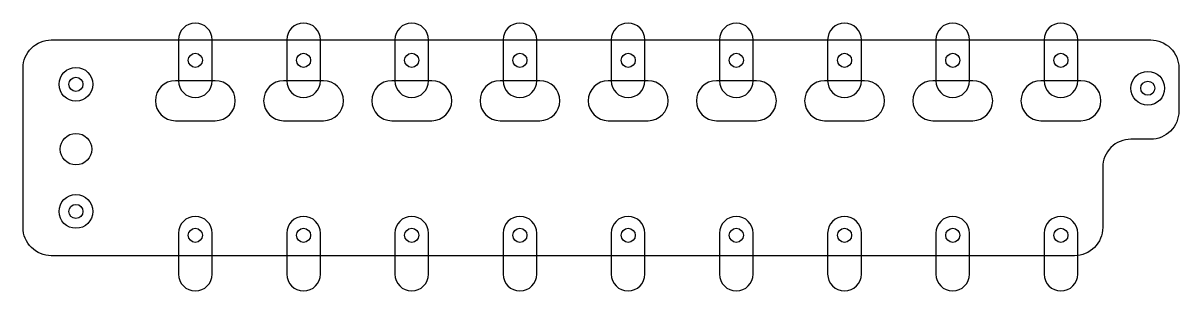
# Model space of a CAD drawing. Extents: x 0 to 10.3, y -0.3 to 2.1.
import ezdxf

# ---------------------------------------------------------------- set-up
doc = ezdxf.new("R2010")
doc.units = 0
doc.layers.add('DEFAULT', color=7, linetype='CONTINUOUS')

msp = doc.modelspace()

# ---------------------------------------------------------------- linework, layer by layer
at = {"layer": 'DEFAULT'}
for points in [[(1.379, 1.554, 1), (1.679, 1.554), (1.679, 1.916, 1), (1.379, 1.916)], [(2.34, 1.554, 1), (2.64, 1.554), (2.64, 1.916, 1), (2.34, 1.916)], [(3.3, 1.554, 1), (3.6, 1.554), (3.6, 1.916, 1), (3.3, 1.916)], [(4.261, 1.554, 1), (4.561, 1.554), (4.561, 1.916, 1), (4.261, 1.916)], [(5.221, 1.554, 1), (5.521, 1.554), (5.521, 1.916, 1), (5.221, 1.916)], [(6.182, 1.554, 1), (6.482, 1.554), (6.482, 1.916, 1), (6.182, 1.916)], [(7.143, 1.554, 1), (7.443, 1.554), (7.443, 1.916, 1), (7.143, 1.916)], [(8.103, 1.554, 1), (8.403, 1.554), (8.403, 1.916, 1), (8.103, 1.916)], [(9.064, 1.554, 1), (9.364, 1.554), (9.364, 1.916, 1), (9.064, 1.916)], [(9.585, 0.784), (9.585, 0.25, -0.414214), (9.335, 0), (0.25, 0, -0.414214), (0, 0.25), (0, 1.666, -0.414214), (0.25, 1.916), (10.011, 1.916, -0.414214), (10.261, 1.666), (10.261, 1.284, -0.414214), (10.011, 1.034), (9.835, 1.034, 0.414214)], [(1.706, 1.199, 1), (1.706, 1.554), (1.352, 1.554, 1), (1.352, 1.199)], [(2.667, 1.199, 1), (2.667, 1.554), (2.313, 1.554, 1), (2.313, 1.199)], [(3.628, 1.199, 1), (3.628, 1.554), (3.273, 1.554, 1), (3.273, 1.199)], [(4.588, 1.199, 1), (4.588, 1.554), (4.234, 1.554, 1), (4.234, 1.199)], [(5.549, 1.199, 1), (5.549, 1.554), (5.195, 1.554, 1), (5.195, 1.199)], [(6.51, 1.199, 1), (6.51, 1.554), (6.155, 1.554, 1), (6.155, 1.199)], [(7.47, 1.199, 1), (7.47, 1.554), (7.116, 1.554, 1), (7.116, 1.199)], [(8.431, 1.199, 1), (8.431, 1.554), (8.077, 1.554, 1), (8.077, 1.199)], [(9.392, 1.199, 1), (9.392, 1.554), (9.037, 1.554, 1), (9.037, 1.199)], [(1.379, -0.163, 1), (1.679, -0.163), (1.679, 0.199, 1), (1.379, 0.199)], [(2.34, -0.163, 1), (2.64, -0.163), (2.64, 0.199, 1), (2.34, 0.199)], [(3.3, -0.163, 1), (3.6, -0.163), (3.6, 0.199, 1), (3.3, 0.199)], [(4.261, -0.163, 1), (4.561, -0.163), (4.561, 0.199, 1), (4.261, 0.199)], [(5.221, -0.163, 1), (5.521, -0.163), (5.521, 0.199, 1), (5.221, 0.199)], [(6.182, -0.163, 1), (6.482, -0.163), (6.482, 0.199, 1), (6.182, 0.199)], [(7.143, -0.163, 1), (7.443, -0.163), (7.443, 0.199, 1), (7.143, 0.199)], [(8.103, -0.163, 1), (8.403, -0.163), (8.403, 0.199, 1), (8.103, 0.199)], [(9.064, -0.163, 1), (9.364, -0.163), (9.364, 0.199, 1), (9.064, 0.199)]]:
    msp.add_lwpolyline(points, format="xyb", close=True, dxfattribs=at)
for centre, radius in [((1.529, 1.735), 0.0625), ((2.49, 1.735), 0.0625), ((3.45, 1.735), 0.0625), ((4.411, 1.735), 0.0625), ((5.372, 1.735), 0.0625), ((6.332, 1.735), 0.0625), ((7.293, 1.735), 0.0625), ((8.254, 1.735), 0.0625), ((9.214, 1.735), 0.0625), ((0.469, 1.522), 0.15), ((0.469, 1.522), 0.0625), ((9.985, 1.487), 0.15), ((9.985, 1.487), 0.0625), ((0.469, 0.946), 0.14), ((0.469, 0.393), 0.15), ((0.469, 0.393), 0.0625), ((1.529, 0.181), 0.0625), ((2.49, 0.181), 0.0625), ((3.45, 0.181), 0.0625), ((4.411, 0.181), 0.0625), ((5.372, 0.181), 0.0625), ((6.332, 0.181), 0.0625), ((7.293, 0.181), 0.0625), ((8.254, 0.181), 0.0625), ((9.214, 0.181), 0.0625)]:
    msp.add_circle(centre, radius, dxfattribs=at)

doc.saveas('drawing.dxf')
